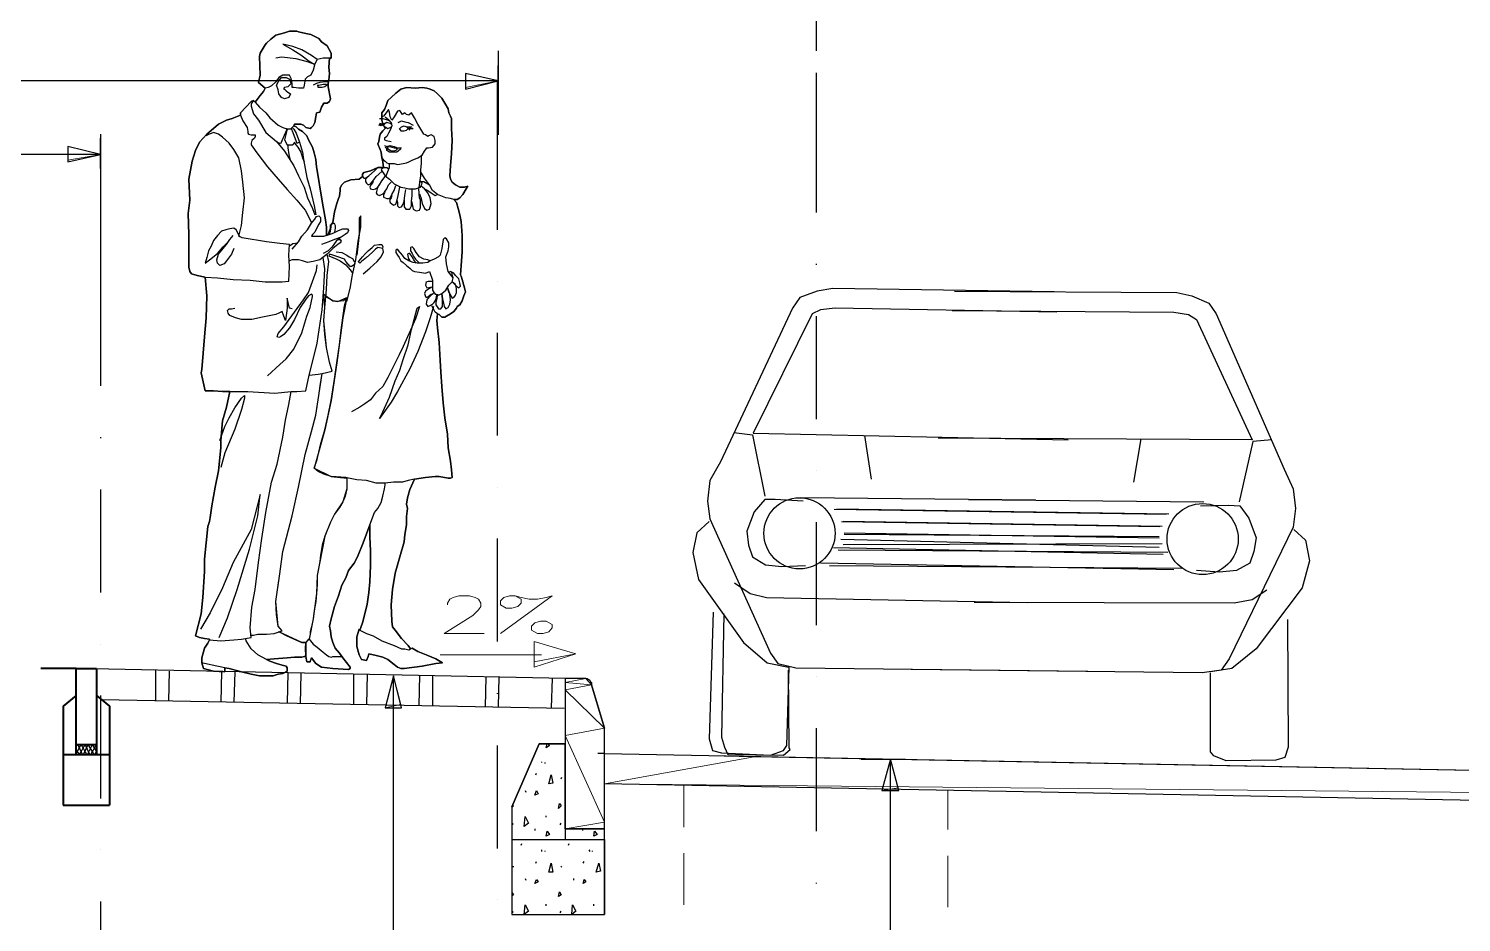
# Model space of a CAD drawing. Header units: inches. Extents: x 2 to 859, y 1 to 607.
# Drawn here: x 197.2 to 311.1, y 420.7 to 491.8 of the extents above; entities that cross this region are included whole.
import ezdxf

# ---------------------------------------------------------------- set-up
doc = ezdxf.new("R2010")
doc.units = ezdxf.units.IN
doc.header["$MEASUREMENT"] = 0
doc.layers.add('PDF_Geometry', color=7, linetype='Continuous', true_color=0x00b8b8)

msp = doc.modelspace()

# ---------------------------------------------------------------- linework, layer by layer
at = {"layer": 'PDF_Geometry', "color": 7, "lineweight": 25}
for points in [[(259.83, 496.75), (259.83, 490.05)], [(234.53, 490.05), (234.53, 483.35)], [(234.53, 486.54), (234.53, 488.88)], [(234.53, 488.88), (234.53, 488.88)], [(234.46, 487.65), (51.91, 487.65)], [(231.92, 487), (234.53, 487.65), (231.92, 488.23), (231.92, 487)], [(259.83, 488.3), (259.83, 477.17)], [(202.92, 483.42), (202.92, 471.65)], [(202.92, 480.69), (202.92, 483.09)], [(200.32, 481.21), (202.92, 481.79), (200.32, 482.44), (200.32, 481.21)], [(202.92, 481.79), (51.78, 481.79)], [(259.83, 473.08), (259.83, 473.01)], [(202.92, 471.65), (202.92, 463.39)], [(259.83, 468.92), (259.83, 460.72)], [(202.92, 459.29), (202.92, 459.23)], [(259.83, 456.62), (259.83, 456.62)], [(202.92, 455.13), (202.92, 446.93)], [(259.83, 452.53), (259.83, 444.33)], [(202.92, 442.84), (202.92, 442.84)], [(226.85, 437.76), (226.2, 440.3), (225.55, 437.76), (226.85, 437.76)], [(226.2, 393.8), (226.2, 440.3)], [(241.49, 440.1), (239.86, 440.1), (239.86, 427.29)], [(241.49, 440.1), (241.62, 440.1), (241.68, 440.04), (241.81, 439.97), (241.88, 439.84), (241.94, 439.78), (241.94, 439.58)], [(259.83, 440.23), (259.83, 440.23)], [(202.92, 438.74), (202.92, 430.54)], [(241.94, 439.58), (242.98, 436.14)], [(235.63, 427.29), (242.98, 427.29), (242.98, 436.14)], [(259.83, 436.14), (259.83, 427.94)], [(235.63, 429.89), (237.78, 434.9), (239.86, 434.9), (237.78, 434.9)], [(239.86, 434.9), (237.78, 434.9), (235.63, 429.89), (235.63, 421.31), (242.98, 421.31), (242.98, 428.14), (239.86, 428.14), (239.86, 434.9)], [(238.49, 434.9), (238.62, 434.77), (238.36, 434.58), (238.43, 434.9)], [(242.98, 434.12), (242.46, 434.12)], [(237.97, 433.47), (237.97, 433.41)], [(238.23, 433.41), (238.23, 433.34)], [(263.4, 433.67), (266.91, 433.67)], [(266.39, 431.19), (265.74, 433.67), (265.03, 431.19), (266.39, 431.19)], [(265.74, 373.7), (265.74, 433.67)], [(237.52, 432.43), (237.58, 432.56)], [(238.56, 431.71), (238.75, 432.43), (238.88, 431.78), (238.56, 431.71)], [(239.53, 432.11), (239.6, 432.24)], [(236.67, 431.19), (236.74, 431.06)], [(237.45, 430.8), (237.58, 431.19), (237.71, 430.93), (237.45, 430.8)], [(235.7, 430.02), (235.76, 429.96), (235.63, 429.83)], [(235.63, 429.89), (235.63, 427.29)], [(239.34, 429.76), (239.4, 430.15), (239.53, 429.96), (239.34, 429.76)], [(235.7, 428.46), (235.7, 428.59)], [(236.61, 428.33), (236.67, 429.11), (236.93, 428.59), (236.61, 428.33)], [(238.36, 429.05), (238.36, 429.18)], [(239.47, 428.46), (239.53, 428.59)], [(235.63, 427.29), (235.63, 421.31)], [(237.45, 428.14), (237.45, 428.01)], [(238.36, 427.55), (238.43, 427.94), (238.62, 427.68), (238.36, 427.55)], [(239.86, 428.14), (242.98, 428.14)], [(241.23, 428.14), (241.23, 428.01)], [(242.14, 427.55), (242.2, 427.94), (242.4, 427.68), (242.14, 427.55)], [(242.98, 427.29), (242.98, 421.31)], [(202.92, 426.45), (202.92, 426.45)], [(236.35, 426.84), (236.41, 426.97)], [(237.97, 426.45), (237.97, 426.32)], [(238.23, 426.38), (238.23, 426.32)], [(240.12, 426.84), (240.18, 426.97)], [(241.75, 426.45), (241.81, 426.32)], [(242.01, 426.38), (242.01, 426.32)], [(235.76, 425.08), (235.76, 425.15)], [(237.52, 425.41), (237.58, 425.54)], [(238.56, 424.69), (238.75, 425.41), (238.88, 424.69), (238.56, 424.69)], [(239.53, 425.08), (239.6, 425.15)], [(241.29, 425.41), (241.36, 425.54)], [(242.33, 424.69), (242.53, 425.41), (242.66, 424.76), (242.33, 424.69)], [(236.67, 424.17), (236.74, 424.04)], [(237.45, 423.78), (237.58, 424.11), (237.71, 423.91), (237.45, 423.78)], [(240.51, 424.17), (240.51, 424.04)], [(241.29, 423.78), (241.36, 424.11), (241.49, 423.91), (241.29, 423.78)], [(259.83, 423.85), (259.83, 423.78)], [(235.63, 423.07), (235.76, 422.87), (235.63, 422.8)], [(239.34, 422.74), (239.4, 423.13), (239.53, 422.87), (239.34, 422.74)], [(202.92, 422.35), (202.92, 414.16)], [(235.7, 421.44), (235.7, 421.57)], [(236.61, 421.31), (236.67, 422.09), (236.93, 421.57), (236.61, 421.31)], [(238.36, 422.02), (238.36, 422.15)], [(239.47, 421.44), (239.53, 421.57)], [(240.38, 421.31), (240.44, 422.09), (240.7, 421.57), (240.38, 421.31)], [(242.14, 422.02), (242.14, 422.15)], [(235.63, 421.31), (242.98, 421.31)]]:
    msp.add_lwpolyline(points, dxfattribs=at)
at = {"layer": 'PDF_Geometry', "color": 30, "lineweight": 25}
for points in [[(222.75, 441.01), (222.17, 441.73), (221.91, 442.12), (221.58, 442.51), (221.39, 442.97), (221.26, 443.42), (221.19, 443.88), (221.13, 444.27), (221.26, 444.85), (221.52, 445.83), (221.84, 446.67), (222.1, 447.52), (222.43, 448.1), (222.62, 448.69), (223.08, 449.27), (223.34, 449.79), (223.8, 450.9), (224.06, 451.62), (224.32, 452.33), (224.32, 451.36), (224.38, 450.25), (224.38, 449.08), (224.32, 447.78), (224.25, 446.93), (224.12, 446.02), (223.93, 445.24), (223.73, 444.53), (223.54, 443.94), (223.47, 444.01), (223.28, 443.42), (223.28, 442.97), (223.28, 442.64), (223.47, 441.99), (223.67, 441.6), (224.06, 441.54), (224.19, 441.86), (224.25, 442.06), (224.84, 441.93), (225.36, 441.8), (225.75, 441.6), (226.27, 441.21), (226.53, 441.01), (226.79, 440.88), (227.05, 440.88), (228.48, 441.08), (229.58, 441.28), (230.1, 441.34), (229.58, 441.67), (228.93, 441.93), (228.15, 442.25), (227.7, 442.51), (227.57, 442.45), (227.37, 442.71), (226.85, 443.29), (226.33, 443.94), (226.14, 444.2), (226.07, 444.66), (226.01, 445.96), (226.14, 447.19), (226.33, 448.49), (226.72, 449.79), (227.05, 450.97), (227.11, 451.55), (227.24, 452.33), (227.24, 452.98), (227.31, 453.63), (227.24, 453.96), (227.31, 454.48), (227.5, 455.13), (227.89, 455.97), (228.74, 456.1), (229.52, 456.17), (229.84, 456.17), (230.56, 456.04), (230.75, 456.04), (230.88, 456.1), (230.82, 456.69), (230.75, 457.4), (230.56, 458.44), (230.49, 459.55), (230.3, 460.85), (230.17, 462.02), (230.04, 463.32), (229.97, 464.49), (229.91, 465.4), (229.84, 466.83), (229.71, 468), (229.65, 468.59), (229.71, 469.11), (229.84, 469.05), (230.04, 468.85), (230.3, 468.85), (230.43, 468.92), (230.75, 469.11), (231.01, 469.31), (231.21, 469.57), (231.27, 469.7), (231.47, 469.83), (231.66, 470.15), (231.79, 470.54), (231.92, 470.87), (231.86, 471.19), (231.66, 471.84), (231.6, 472.1), (231.53, 472.23), (231.6, 472.95), (231.66, 474.05), (231.66, 475.35), (231.6, 476.46), (231.47, 476.98), (231.34, 477.5), (231.21, 477.96), (231.01, 478.22), (231.27, 478.22), (231.47, 478.35), (231.73, 478.61), (231.99, 479.06), (232.12, 479.26), (231.86, 479.19), (231.47, 479.19), (231.14, 479.39), (230.88, 479.58), (230.75, 479.84), (230.69, 480.1), (230.75, 480.88), (230.82, 481.86), (230.88, 482.9), (230.82, 483.87), (230.82, 484.65), (230.75, 484.85), (230.62, 485.11), (230.56, 485.43), (230.3, 485.89), (230.04, 486.28), (229.71, 486.61), (229.45, 486.87), (229.13, 487), (228.87, 487.06), (228.48, 487.13), (227.96, 487.06), (227.24, 487.13), (226.79, 487), (226.4, 486.67), (226.01, 486.34), (225.75, 486.08), (225.62, 485.69), (225.49, 485.37), (225.29, 485.11), (225.29, 484.78), (225.29, 484.52), (225.36, 484.26), (225.55, 483.87), (225.36, 483.68), (225.16, 483.42), (225.1, 483.16), (225.03, 482.83), (224.97, 482.64), (225.03, 482.44), (225.1, 482.31), (225.16, 482.18), (225.23, 481.99), (225.29, 481.53), (225.36, 481.21), (225.42, 480.75), (225.23, 480.75), (224.97, 480.75), (224.38, 480.49), (223.86, 480.36), (223.73, 480.23), (223.73, 480.1), (223.73, 480.04), (223.47, 479.84), (222.82, 479.78), (222.3, 479.58), (222.1, 479.39), (221.97, 479.13), (221.97, 478.93), (221.91, 478.48), (221.84, 478.28), (221.71, 477.89), (221.52, 477.24), (221.39, 476.39), (221.26, 476.2), (221.19, 476.2), (221.19, 475.94), (221, 475.42), (220.87, 475.35), (220.87, 476), (220.8, 476.59), (220.61, 477.63), (220.41, 478.87), (220.22, 480.04), (220.09, 480.82), (220.02, 481.4), (219.89, 481.92), (219.76, 482.38), (219.44, 482.96), (219.31, 483.29), (218.98, 483.61), (218.66, 483.81), (218.46, 484), (218.27, 484.07), (218.33, 484.2), (218.46, 484.2), (218.85, 484.2), (219.05, 484.13), (219.24, 483.94), (219.57, 483.87), (219.7, 483.94), (219.83, 484.07), (219.96, 484.33), (220.02, 484.78), (220.09, 485.11), (220.35, 485.17), (220.48, 485.56), (220.67, 485.89), (220.93, 485.89), (221.13, 486.02), (221.19, 486.21), (221, 487.19), (221, 487.45), (221.06, 487.71), (221.13, 488.23), (221.06, 488.75), (221.13, 489.47), (221.26, 489.47), (221.26, 489.6), (221.26, 489.86), (220.93, 490.44), (220.48, 490.77), (220.28, 491.03), (219.63, 491.35), (219.24, 491.42), (218.66, 491.55), (218.53, 491.61), (218.33, 491.61), (217.94, 491.61), (217.55, 491.48), (216.84, 491.29), (216.45, 490.96), (216.12, 490.64), (215.99, 490.51), (215.6, 489.86), (215.54, 489.6), (215.6, 488.1), (215.47, 487.52), (215.99, 487.06), (215.86, 486.8), (215.6, 486.48), (215.21, 485.95), (215.08, 486.08), (214.89, 486.02), (214.04, 485.11), (214.04, 484.91), (213.39, 484.65), (212.93, 484.52), (212.28, 484.2), (211.89, 483.87), (211.37, 483.42), (210.79, 482.77), (210.46, 482.12), (210.2, 481.27), (209.94, 479.84), (210.01, 478.15), (209.88, 477.11), (209.94, 475.42), (209.94, 473.92), (209.94, 472.82), (210.01, 472.49), (210.14, 472.3), (210.59, 472.17), (211.24, 472.04), (211.37, 470.54), (211.31, 468.79), (211.18, 467.29), (210.98, 464.69), (210.92, 464.43), (211.24, 463), (211.89, 463), (212.61, 462.93), (213.19, 462.93), (212.93, 461.7), (212.61, 460.59), (212.48, 459.03), (212.48, 458.44), (212.28, 456.62), (212.02, 455.32), (211.76, 453.83), (211.63, 452.92), (211.57, 452.59), (211.44, 452.2), (211.31, 450.9), (211.18, 449.6), (211.18, 448.62), (211.05, 446.54), (210.92, 445.24), (210.46, 443.49), (210.79, 443.36), (211.18, 443.29), (211.57, 443.23), (211.57, 443.16), (211.44, 442.9), (211.18, 442.51), (210.98, 441.73), (210.98, 441.54), (210.98, 441.34), (211.11, 440.88), (211.89, 440.69), (212.8, 440.62), (212.8, 440.95), (213.13, 440.88), (214.11, 440.62), (214.89, 440.43), (215.54, 440.3), (216.12, 440.3), (216.64, 440.3), (217.03, 440.43), (217.42, 440.49), (217.75, 440.69), (217.75, 440.95), (217.68, 441.08), (217.36, 441.15), (216.9, 441.28), (216.38, 441.47), (216.12, 441.6), (216.71, 441.67), (217.75, 441.73), (218.33, 441.8), (218.92, 441.8), (219.11, 441.86), (219.24, 441.86), (219.24, 442.97), (218.92, 442.97), (217.1, 443.81), (217.36, 443.88), (217.03, 444.27), (216.84, 446.22), (217.16, 448.43), (217.42, 450.19), (218.14, 453.05), (218.66, 455.32), (219.18, 457.92), (219.7, 459.75), (220.02, 461.05), (220.54, 464.36), (221.32, 464.56), (221.13, 465.27), (220.87, 466.44), (220.67, 468.59), (220.74, 469.63), (220.67, 470.67), (221.39, 470.15), (221.78, 470.09), (222.49, 470.41), (222.17, 468.79), (221.71, 465.21), (221.26, 462.22), (220.74, 459.88), (219.89, 456.82), (221.26, 456.17), (222.49, 456.04), (222.49, 455.19), (222.17, 454.15), (221.52, 453.18), (221.19, 452.53), (220.74, 451.42), (220.15, 448.3), (220.09, 446.87), (219.83, 444.85), (219.5, 443.23), (219.24, 442.97), (219.24, 441.86), (219.31, 441.41), (219.57, 441.41), (219.7, 441.73), (220.02, 441.28), (220.48, 441.01), (221.39, 440.88), (222.62, 440.82), (222.75, 440.88), (222.75, 441.01)], [(225.29, 485.11), (225.49, 485.37), (225.62, 485.69), (225.75, 486.08), (226.01, 486.34), (226.4, 486.67), (226.79, 487), (227.24, 487.13), (227.96, 487.06), (228.48, 487.13), (228.87, 487.06), (229.13, 487), (229.45, 486.87), (229.71, 486.61), (230.04, 486.28), (230.3, 485.89), (230.56, 485.43), (230.62, 485.11), (230.75, 484.85), (230.82, 484.65), (230.82, 483.87), (230.88, 482.9), (230.82, 481.86), (230.75, 480.88), (230.69, 480.1), (230.75, 479.84), (230.88, 479.58), (231.14, 479.39), (231.47, 479.19), (231.86, 479.19), (232.12, 479.26), (231.99, 479.06), (231.73, 478.61), (231.47, 478.35), (231.27, 478.22), (231.01, 478.22), (231.21, 477.96), (231.34, 477.5), (231.47, 476.98), (231.6, 476.46), (231.66, 475.35), (231.66, 474.05), (231.6, 472.95), (231.53, 472.23), (231.6, 472.1), (231.66, 471.84), (231.86, 471.19), (231.92, 470.87), (231.79, 470.54), (231.66, 470.15), (231.47, 469.83), (231.27, 469.7), (231.21, 469.57), (231.01, 469.31), (230.75, 469.11), (230.43, 468.92), (230.3, 468.85), (230.04, 468.85), (229.84, 469.05), (229.71, 469.11), (229.65, 468.59), (229.71, 468), (229.84, 466.83), (229.91, 465.4), (229.97, 464.49), (230.04, 463.32), (230.17, 462.02), (230.3, 460.85), (230.49, 459.55), (230.56, 458.44), (230.75, 457.4), (230.82, 456.69), (230.88, 456.1), (230.75, 456.04), (230.56, 456.04), (229.84, 456.17), (229.52, 456.17), (228.74, 456.1), (227.89, 455.97), (227.5, 455.13), (227.31, 454.48), (227.24, 453.96), (227.31, 453.63), (227.24, 452.98), (227.24, 452.33), (227.11, 451.55), (227.05, 450.97), (226.72, 449.79), (226.33, 448.49), (226.14, 447.19), (226.01, 445.96), (226.07, 444.66), (226.14, 444.2), (226.33, 443.94), (226.85, 443.29), (227.37, 442.71), (227.57, 442.45), (227.7, 442.51), (228.15, 442.25), (228.93, 441.93), (229.58, 441.67), (230.1, 441.34), (229.58, 441.28), (228.48, 441.08), (227.05, 440.88), (226.79, 440.88), (226.53, 441.01), (226.27, 441.21), (225.75, 441.6), (225.36, 441.8), (224.84, 441.93), (224.25, 442.06), (224.19, 441.86), (224.06, 441.54), (223.67, 441.6), (223.47, 441.99), (223.28, 442.64), (223.28, 442.97), (223.28, 443.42), (223.47, 444.01), (223.54, 443.94), (223.73, 444.53), (223.93, 445.24), (224.12, 446.02), (224.25, 446.93), (224.32, 447.78), (224.38, 449.08), (224.38, 450.25), (224.32, 451.36), (224.32, 452.33), (224.06, 451.62), (223.8, 450.9), (223.34, 449.79), (223.08, 449.27), (222.62, 448.69), (222.43, 448.1), (222.1, 447.52), (221.84, 446.67), (221.52, 445.83), (221.26, 444.85), (221.13, 444.27), (221.19, 443.88), (221.26, 443.42), (221.39, 442.97), (221.58, 442.51), (221.91, 442.12), (222.17, 441.73), (222.75, 441.01), (222.75, 440.88), (222.62, 440.82), (221.39, 440.88), (220.48, 441.01), (220.02, 441.28), (219.7, 441.73), (219.63, 441.67), (219.57, 441.41), (219.31, 441.41), (219.24, 441.86), (219.11, 441.86), (218.92, 441.8), (218.33, 441.8), (217.75, 441.73), (216.71, 441.67), (216.12, 441.6), (216.38, 441.47), (216.9, 441.28), (217.36, 441.15), (217.68, 441.08), (217.75, 440.95), (217.75, 440.69), (217.42, 440.49), (217.03, 440.43), (216.64, 440.3), (216.12, 440.3), (215.54, 440.3), (214.89, 440.43), (214.11, 440.62), (213.13, 440.88), (212.8, 440.95), (212.8, 440.62), (211.89, 440.69), (211.11, 440.88), (210.98, 441.34), (210.98, 441.54), (210.98, 441.73), (211.18, 442.51), (211.44, 442.9), (211.57, 443.16), (211.57, 443.23), (211.18, 443.29), (210.79, 443.36), (210.46, 443.49), (210.92, 445.24), (211.05, 446.54), (211.18, 448.62), (211.18, 449.6), (211.31, 450.9), (211.44, 452.2), (211.57, 452.59), (211.63, 452.92), (211.76, 453.83), (212.02, 455.32), (212.28, 456.62), (212.48, 458.44), (212.48, 459.03), (212.61, 460.59), (212.93, 461.7), (213.19, 462.93), (212.61, 462.93), (211.89, 463), (211.24, 463), (210.92, 464.43), (210.98, 464.69), (211.18, 467.29), (211.31, 468.79), (211.37, 470.54), (211.24, 472.04), (210.59, 472.17), (210.14, 472.3), (210.01, 472.49), (209.94, 472.82), (209.94, 473.92), (209.94, 475.42), (209.88, 477.11), (210.01, 478.15), (209.94, 479.84), (210.2, 481.27), (210.46, 482.12), (210.79, 482.77), (211.37, 483.42), (211.89, 483.87), (212.28, 484.2), (212.93, 484.52), (213.39, 484.65), (214.04, 484.91), (214.04, 485.11), (214.89, 486.02), (215.08, 486.08), (215.21, 485.95), (215.6, 486.48), (215.86, 486.8), (215.99, 487.06), (215.47, 487.52), (215.6, 488.1), (215.54, 489.6), (215.6, 489.86), (215.99, 490.51), (216.12, 490.64), (216.45, 490.96), (216.84, 491.29), (217.55, 491.48), (217.94, 491.61), (218.33, 491.61), (218.53, 491.61), (218.66, 491.55), (219.24, 491.42), (219.63, 491.35), (220.28, 491.03), (220.48, 490.77), (220.93, 490.44), (221.26, 489.86), (221.26, 489.6), (221.26, 489.47), (221.13, 489.47), (221.06, 488.75), (221.13, 488.23), (221.06, 487.71), (221, 487.45), (221, 487.19), (221.19, 486.21), (221.13, 486.02), (220.93, 485.89), (220.67, 485.89), (220.48, 485.56), (220.35, 485.17), (220.09, 485.11), (220.02, 484.78), (219.96, 484.33), (219.83, 484.07), (219.7, 483.94), (219.57, 483.87), (219.24, 483.94), (219.05, 484.13), (218.85, 484.2), (218.46, 484.2), (218.33, 484.2), (218.27, 484.07), (218.46, 484), (218.66, 483.81), (218.98, 483.61), (219.31, 483.29), (219.44, 482.96), (219.76, 482.38), (219.89, 481.92), (220.02, 481.4), (220.09, 480.82), (220.22, 480.04), (220.41, 478.87), (220.61, 477.63), (220.8, 476.59), (220.87, 476), (220.87, 475.35), (221, 475.42), (221.19, 475.94), (221.19, 476.2), (221.26, 476.2), (221.39, 476.39), (221.52, 477.24), (221.71, 477.89), (221.84, 478.28), (221.91, 478.48), (221.97, 478.93), (221.97, 479.13), (222.1, 479.39), (222.3, 479.58), (222.82, 479.78), (223.47, 479.84), (223.73, 480.04), (223.73, 480.1), (223.73, 480.23), (223.86, 480.36), (224.38, 480.49), (224.97, 480.75), (225.23, 480.75), (225.42, 480.75), (225.36, 481.21), (225.29, 481.53), (225.23, 481.99), (225.16, 482.18), (225.1, 482.31), (225.03, 482.44), (224.97, 482.64), (225.03, 482.83), (225.1, 483.16), (225.16, 483.42), (225.36, 483.68), (225.55, 483.87), (225.36, 484.26), (225.29, 484.52), (225.29, 484.78), (225.29, 485.11)], [(220.15, 489.34), (219.7, 489.66), (218.92, 490.12), (218.2, 490.38), (217.42, 490.57), (218.2, 490.12), (218.85, 489.73), (219.5, 489.21), (219.96, 488.95), (219.44, 489.14), (218.98, 489.27), (218.46, 489.4), (217.29, 489.53), (216.84, 489.47)], [(221.13, 489.47), (220.61, 489.47), (220.15, 489.34), (219.96, 489.01), (219.83, 488.49), (219.63, 488.1), (219.37, 487.97), (219.18, 487.78), (219.11, 487.32), (219.05, 487.06), (218.66, 487.06), (218.27, 487.13), (218.14, 487.13), (218.14, 487.45), (218.07, 487.84), (217.94, 488.1), (217.68, 488.1), (217.42, 488.1), (217.1, 487.91), (216.84, 487.58), (216.51, 487.26), (216.25, 487.13), (215.99, 487.06)], [(218.01, 486.61), (217.88, 486.34), (217.55, 486.21), (217.29, 486.34), (217.1, 486.61), (217.03, 486.93), (216.9, 487.32), (217.1, 487.65), (217.29, 487.91), (217.68, 487.91), (217.94, 487.78), (218.07, 487.45), (218.01, 487.39), (217.94, 487.32), (217.81, 487.19), (217.55, 487.13), (217.49, 487.06), (217.49, 487), (217.55, 487), (217.68, 486.87), (217.81, 486.74), (218.01, 486.61)], [(221.06, 487.58), (220.8, 487.58), (220.35, 487.52), (220.09, 487.45), (219.83, 487.32)], [(220.15, 487.32), (220.28, 487.32), (220.61, 487.39), (220.87, 487.39)], [(221, 487.39), (220.74, 487.19), (220.54, 487.13), (220.22, 487.13), (220.22, 487.32)], [(215.08, 486.08), (214.89, 485.82), (214.89, 485.63), (215.08, 485.04), (215.47, 484.52), (216.06, 483.55), (216.9, 482.83), (217.55, 482.05), (218.27, 480.88), (218.66, 480.1), (219.11, 479.19), (219.37, 478.35), (219.76, 477.5), (219.96, 476.98)], [(215.21, 485.95), (215.54, 485.56), (216.06, 485.11), (216.38, 484.72), (217.03, 484.13), (217.42, 483.94), (217.81, 483.81), (218.07, 483.87), (218.27, 484.07)], [(225.29, 481.53), (225.42, 481.34), (225.55, 481.27), (225.68, 481.14), (225.81, 481.08), (225.88, 481.08), (226.27, 481.08), (226.53, 481.01), (226.98, 481.08), (227.24, 481.14), (227.44, 481.21), (227.7, 481.34), (228.15, 481.53), (228.48, 481.73), (228.67, 482.05), (228.8, 482.25), (228.87, 482.31), (229, 482.31), (229.32, 482.38), (229.52, 482.64), (229.52, 482.9), (229.45, 483.22), (229.19, 483.35), (229, 483.29), (228.93, 483.22), (228.74, 483.35), (228.61, 483.42), (228.15, 484.2), (227.89, 484.72), (227.63, 485.11), (227.44, 484.91), (227.24, 484.98), (227.11, 485.11), (226.92, 484.98), (226.72, 485.3), (226.53, 485.24), (226.27, 484.78), (226.07, 484.52), (225.94, 484.78), (225.88, 485.17), (225.81, 485.37), (225.62, 485.11), (225.42, 484.85), (225.29, 484.78)], [(214.04, 484.91), (214.24, 484.46), (214.56, 483.94), (214.63, 483.61), (214.63, 483.48), (214.69, 483.42), (214.89, 483.35), (215.08, 483.35), (215.21, 483.35), (215.21, 483.22), (215.15, 483.09), (214.95, 482.9), (214.89, 482.7), (214.89, 482.57), (215.02, 482.38), (215.34, 481.92), (216.19, 480.82), (217.03, 479.84), (217.75, 479), (218.53, 478.15), (219.18, 477.37), (219.7, 476.39)], [(225.1, 484.65), (225.36, 484.65), (225.62, 484.59), (225.81, 484.52), (225.88, 484.46)], [(225.49, 484.26), (225.29, 484.13), (225.1, 484.2)], [(225.55, 484.26), (225.36, 484.2), (225.1, 484.26)], [(226.01, 484.2), (225.94, 484.26), (225.68, 484.33), (225.55, 484.26), (225.42, 484.13)], [(225.55, 484.78), (225.81, 484.59), (226.01, 484.33), (226.07, 484.07), (225.94, 483.74), (225.81, 483.48), (225.68, 483.22), (225.49, 483.09), (225.49, 482.96), (225.62, 482.9), (226.01, 482.83)], [(226.59, 484.33), (226.85, 484.46), (227.11, 484.39), (227.37, 484.33), (227.76, 484.13)], [(211.24, 472.04), (212.22, 471.97), (213.45, 471.84), (214.82, 471.78), (215.99, 471.65), (217.36, 471.65), (217.88, 471.71), (217.94, 472.88), (217.88, 473.79), (217.94, 474.64), (217.16, 474.7), (216.12, 474.83), (214.17, 475.16), (213.91, 475.29), (214.11, 476.13), (214.24, 477.17), (214.37, 478.35), (214.24, 479.58), (214.11, 480.49), (213.91, 481.53), (213.52, 482.18), (213.13, 482.7), (212.61, 483.16), (212.28, 483.42), (211.89, 483.55), (211.44, 483.35), (211.31, 483.29)], [(217.75, 483.87), (217.62, 483.55), (217.23, 482.64), (216.97, 482.77)], [(218.07, 483.81), (217.88, 483.81), (217.75, 483.81), (217.55, 482.96), (217.75, 482.57), (218.2, 482.57), (218.4, 482.77)], [(218.07, 483.87), (218.2, 483.55), (218.46, 482.83), (218.53, 482.7), (218.72, 482.77)], [(218.14, 483.94), (218.27, 483.81), (218.46, 483.48), (218.72, 482.77), (218.98, 481.99), (219.05, 481.4), (219.18, 480.69), (219.31, 479.97), (219.57, 479.06), (219.89, 477.7), (220.02, 476.98)], [(225.42, 484.13), (225.23, 484.07), (225.03, 484.13)], [(225.42, 484.07), (225.55, 484), (225.75, 483.87), (225.94, 483.94), (226.01, 484)], [(226.66, 483.81), (226.85, 484), (227.05, 484.07), (227.24, 484), (227.5, 483.74)], [(226.66, 483.87), (226.79, 483.68), (227.05, 483.68), (227.24, 483.74), (227.37, 483.87), (227.57, 483.87), (227.76, 483.87)], [(227.24, 484), (227.44, 484), (227.63, 484)], [(227.31, 484), (227.5, 483.94), (227.7, 484)], [(217.81, 482.57), (217.81, 482.31), (217.88, 481.79), (218.01, 481.27)], [(218.33, 482.7), (218.59, 482.38), (218.85, 481.99), (218.98, 481.53), (219.11, 481.21)], [(225.49, 482.51), (225.49, 482.51), (225.68, 482.44), (225.94, 482.51), (226.27, 482.44), (226.53, 482.31), (226.79, 482.31), (226.85, 482.31)], [(226.79, 482.25), (226.59, 482.05), (226.46, 481.99), (226.27, 481.99), (226.07, 481.99), (225.88, 481.99), (225.75, 482.05), (225.68, 482.12), (225.68, 482.25), (225.55, 482.38)], [(225.68, 482.38), (225.75, 482.38), (225.88, 482.44), (226.07, 482.38), (226.27, 482.31), (226.4, 482.31), (226.53, 482.25), (226.4, 482.12), (226.2, 482.05), (226.07, 482.05), (225.94, 482.12), (225.81, 482.18), (225.68, 482.38)], [(225.62, 480.1), (225.81, 480.56), (225.88, 480.75), (225.88, 481.08)], [(228.41, 481.73), (228.41, 481.08), (228.35, 480.56), (228.35, 480.1), (228.28, 479.58), (228.22, 479.13)], [(223.73, 480.04), (223.86, 479.91), (223.99, 479.91), (224.25, 480.1)], [(224.97, 480.75), (224.71, 480.49), (224.25, 480.1), (223.99, 479.84), (223.99, 479.65), (224.06, 479.52), (224.19, 479.39), (224.38, 479.45), (224.64, 479.78), (224.84, 480.04), (225.29, 480.43)], [(224.58, 479.65), (224.51, 479.45), (224.38, 479.32), (224.32, 479.19), (224.38, 479.06), (224.58, 479), (224.77, 479.06), (224.97, 479.19), (225.1, 479.39), (225.29, 479.71), (225.55, 480.04)], [(225.29, 480.69), (225.23, 480.56), (225.55, 480.1), (225.88, 479.84), (226.27, 479.45), (226.79, 479.19), (227.11, 479.13), (227.44, 479.06), (227.96, 479.06), (228.35, 479.19), (228.48, 479.52), (228.35, 479.65), (228.28, 479.71)], [(225.29, 480.69), (225.42, 480.75), (225.49, 480.75), (225.68, 480.75), (225.81, 480.69)], [(231.01, 478.22), (230.75, 478.28), (230.36, 478.35), (229.71, 478.61), (229.32, 478.93), (229.06, 479.39), (228.67, 479.91), (228.35, 480.43)], [(228.35, 479.65), (228.61, 479.65), (228.93, 479.45), (229.06, 479.39)], [(225.03, 479.39), (224.9, 479.06), (224.84, 478.74), (224.9, 478.61), (225.1, 478.54), (225.36, 478.67), (225.49, 478.8), (225.68, 479.06), (225.81, 479.39), (226.01, 479.58)], [(225.55, 478.93), (225.49, 478.74), (225.42, 478.61), (225.42, 478.41), (225.55, 478.35), (225.68, 478.28), (225.81, 478.28), (225.94, 478.35), (226.07, 478.61), (226.27, 478.93), (226.4, 479.32)], [(226.07, 478.54), (226.01, 478.35), (225.88, 478.15), (225.94, 477.96), (226.2, 477.76), (226.4, 477.83), (226.46, 478.09), (226.59, 478.54), (226.72, 479.19)], [(226.46, 478.15), (226.53, 477.96), (226.53, 477.7), (226.66, 477.57), (226.85, 477.63), (226.98, 477.83), (227.05, 478.09), (227.11, 478.54), (227.18, 479)], [(227.05, 478.15), (227.05, 477.89), (227.05, 477.63), (227.18, 477.44), (227.5, 477.44), (227.63, 477.7), (227.63, 478.09), (227.7, 478.54), (227.7, 479)], [(227.63, 478.09), (227.7, 477.83), (227.76, 477.44), (228.02, 477.3), (228.28, 477.37), (228.35, 477.57), (228.35, 478.15), (228.28, 478.35), (228.22, 479.06)], [(228.28, 478.67), (228.41, 478.28), (228.48, 477.89), (228.67, 477.5), (228.87, 477.37), (229.06, 477.44), (229.19, 477.89), (229.13, 478.35), (228.93, 478.74), (228.67, 479.06), (228.41, 479.26)], [(228.67, 479.06), (228.93, 478.93), (229.19, 478.74), (229.52, 478.54), (229.71, 478.61)], [(218.14, 474.25), (218.66, 474.83), (218.92, 475.29), (219.37, 475.81), (219.7, 476.33), (219.96, 476.65), (220.09, 476.85), (220.28, 476.91), (220.41, 476.78), (220.41, 476.59), (220.41, 476.46), (220.28, 476.26), (220.15, 476), (219.96, 475.61), (219.76, 475.42), (219.7, 475.29), (219.76, 475.29), (219.96, 475.29), (220.35, 475.29), (220.67, 475.29), (221.26, 475.48)], [(221.13, 475.48), (221.19, 475.68), (221.26, 476), (221.26, 476.2), (221.39, 476.33), (221.45, 476.33), (221.52, 476.26), (221.58, 476.13), (221.58, 475.94), (221.52, 475.61), (221.52, 475.55)], [(222.49, 470.09), (222.75, 471.13), (222.95, 472.23), (223.21, 473.4), (223.41, 474.9), (223.6, 476), (223.6, 476.91), (223.47, 476.72), (223.47, 476.13), (223.47, 475.42), (223.41, 474.7), (223.28, 473.79)], [(213.98, 475.22), (213.84, 475.55), (213.71, 475.81), (213.52, 475.94), (213.19, 475.87), (212.87, 475.81), (212.54, 475.68), (212.22, 475.35), (211.89, 474.96), (211.7, 474.51), (211.5, 474.12), (211.37, 473.6), (211.24, 473.14), (211.57, 473.4), (212.22, 473.92), (212.67, 474.44), (213.06, 474.83)], [(213.52, 474.31), (213.32, 473.86), (212.93, 473.34), (212.74, 473.08), (212.41, 472.95), (212.22, 473.14), (212.15, 473.4), (212.28, 473.86), (212.67, 474.31), (212.93, 474.64), (213.19, 475.03), (213.45, 475.35)], [(221.26, 475.48), (221.45, 475.55), (221.84, 475.74), (222.17, 475.87), (222.36, 475.87), (222.56, 475.87), (222.62, 475.74), (222.56, 475.55), (222.36, 475.42), (222.04, 475.22), (221.52, 475.03), (221.06, 474.83), (220.48, 474.64)], [(221.97, 475.22), (221.97, 475.16), (221.65, 474.9), (221.32, 474.44), (221, 474.12), (220.61, 473.92)], [(229.13, 473.34), (228.93, 473.21), (228.54, 473.14), (228.28, 473.14), (228.09, 473.14), (227.76, 473.21), (227.44, 473.34), (227.11, 473.53), (226.92, 473.79), (226.59, 474.18), (226.46, 474.25), (226.4, 474.18), (226.4, 473.99), (226.53, 473.79), (226.66, 473.6), (226.79, 473.34), (226.98, 473.21), (227.24, 472.95), (227.5, 472.75), (227.7, 472.56), (227.89, 472.49), (228.28, 472.43), (228.74, 472.36), (229.06, 472.49), (229.32, 471.78), (229.32, 471.32), (229.32, 471), (229.39, 470.87), (229.52, 470.67), (229.78, 470.61), (230.04, 470.74), (230.36, 471), (230.62, 471.39), (230.88, 471.65), (230.95, 471.97), (230.56, 472.49), (230.43, 473.08), (230.36, 473.66), (230.56, 474.12), (230.62, 474.44), (230.62, 474.77), (230.43, 475.09), (230.3, 475.16), (230.17, 475.03), (230.04, 474.31), (229.91, 473.79), (229.78, 473.66), (229.45, 473.47), (229.13, 473.34), (228.93, 473.4), (228.61, 473.47), (228.28, 473.66), (228.02, 473.99), (227.83, 474.31), (227.7, 474.44), (227.57, 474.38), (227.57, 474.12), (227.7, 473.92), (227.83, 473.66), (227.96, 473.47), (228.28, 473.14)], [(221.78, 475.03), (221.97, 475.03), (222.04, 474.9), (221.97, 474.77), (221.78, 474.64), (221.39, 474.31), (220.93, 473.86), (220.35, 473.4), (219.83, 473.27), (219.37, 473.21), (218.98, 473.34), (218.66, 473.4), (218.14, 473.4), (217.94, 473.34)], [(217.94, 474.51), (218.01, 474.57), (218.2, 474.7), (218.59, 474.77)], [(221.65, 474.05), (222.1, 473.99), (222.49, 473.79), (222.69, 473.66), (222.95, 473.53), (223.08, 473.27), (223.15, 473.27), (223.08, 473.01), (222.88, 472.88), (222.75, 472.88), (222.43, 473.27), (222.3, 473.47), (221.78, 473.66), (221.39, 473.79), (221.13, 473.86), (221.06, 473.73), (221.39, 473.6), (221.71, 473.47), (221.97, 473.34), (222.43, 473.01), (222.75, 472.62), (222.95, 472.36)], [(223.8, 472.3), (224.32, 472.75), (224.9, 473.27), (225.23, 473.66), (225.42, 474.05), (225.36, 474.31), (224.97, 474.38), (224.77, 474.25), (224.51, 473.99), (224.06, 473.6), (223.67, 473.27), (223.54, 473.14), (223.41, 473.27), (223.47, 473.34), (223.73, 473.66), (223.99, 473.92), (224.19, 474.12), (224.51, 474.38), (224.71, 474.57), (225.03, 474.64), (225.29, 474.64), (225.36, 474.44), (225.36, 474.38)], [(213.19, 462.93), (214.63, 462.93), (216.77, 462.8), (218.07, 462.93), (218.53, 462.93), (219.24, 463), (219.5, 464.23), (219.83, 465.47), (220.15, 466.77), (220.54, 469.44), (220.67, 471.19), (220.74, 472.69), (220.61, 473.6)], [(216.19, 464.17), (217.16, 465.08), (217.68, 465.53), (218.27, 466.31), (218.92, 467.61), (219.31, 468.92), (219.57, 469.63), (219.76, 470.48), (219.76, 470.61), (219.7, 470.67), (219.44, 470.54), (219.24, 470.28), (218.79, 469.63), (218.33, 468.66), (217.94, 468), (217.49, 467.48), (217.23, 467.29), (217.1, 467.22), (216.97, 467.29), (217.03, 467.55), (217.49, 468.07), (218.33, 469.24), (219.05, 470.22), (219.44, 470.8), (220.09, 472.56), (220.15, 473.01)], [(219.5, 464.23), (220.22, 464.3), (220.54, 464.36), (221.32, 464.56), (221.13, 465.27), (220.87, 466.44), (220.74, 467.48), (220.67, 468.59), (220.74, 469.63), (220.87, 471.06), (220.93, 472.17), (221.06, 473.27), (220.93, 473.86)], [(228.02, 473.14), (227.83, 473.4), (227.7, 473.66), (227.5, 473.92), (227.44, 473.92), (227.31, 473.86), (227.37, 473.6), (227.44, 473.47), (227.5, 473.34)], [(228.8, 471.65), (228.74, 471.39), (228.87, 471.19), (229.32, 471.26), (229.06, 471.13), (228.74, 470.93), (228.67, 470.74), (228.74, 470.48), (228.87, 470.41), (229.19, 470.67), (229.39, 470.74), (229.19, 470.61), (228.87, 470.22), (228.8, 469.89), (228.93, 469.7), (229.06, 469.76), (229.32, 469.89), (229.45, 470.02), (229.58, 470.22), (229.65, 470.61), (229.71, 470.67), (229.65, 470.35), (229.58, 470.02), (229.58, 469.83), (229.78, 469.5), (229.97, 469.5), (230.1, 469.7), (230.1, 470.09), (230.1, 470.28), (230.04, 470.74), (230.1, 470.28), (230.17, 470.09), (230.23, 469.7), (230.36, 469.5), (230.56, 469.63), (230.69, 469.89), (230.75, 470.22), (230.69, 470.67), (230.62, 470.87), (230.49, 471.19), (230.69, 470.67), (230.88, 470.35), (231.01, 470.41), (231.14, 470.61), (231.21, 470.8), (231.21, 471.13), (231.14, 471.45), (230.88, 471.65), (231.21, 471.32), (231.4, 471.19), (231.53, 471.32), (231.47, 471.58), (231.4, 471.91), (231.14, 472.17), (231.01, 472.36), (230.75, 472.49), (230.62, 472.43)], [(228.8, 471.65), (229, 471.71), (229.26, 471.71)], [(230.95, 471.97), (230.88, 472.23), (230.88, 472.36), (230.75, 472.49)], [(227.89, 455.97), (227.37, 455.84), (226.92, 455.71), (226.2, 455.71), (225.55, 455.65), (224.84, 455.65), (224.06, 455.84), (223.28, 455.91), (222.62, 456.04), (222.43, 456.1), (221.26, 456.17), (220.67, 456.36), (220.22, 456.56), (219.89, 456.82), (220.15, 457.53), (220.41, 458.7), (220.74, 459.88), (221, 461.05), (221.26, 462.22), (221.52, 463.91), (221.71, 465.21), (221.91, 466.64), (222.04, 467.81), (222.17, 468.79), (222.3, 469.76), (222.49, 470.41), (222.23, 470.15), (221.78, 470.09), (221.39, 470.15), (220.93, 470.41), (220.67, 470.67)], [(218.14, 469.5), (217.94, 469.57), (217.75, 470.35), (217.75, 469.57), (217.62, 468.59), (217.49, 468.92), (217.36, 469.31), (217.1, 469.18), (216.84, 469.05), (215.8, 468.85), (214.95, 468.66), (214.11, 468.66), (213.65, 468.79), (213.19, 468.98), (213.06, 469.18), (213, 469.37), (213.13, 469.5), (213.32, 469.5), (213.58, 469.57)], [(229.39, 469.7), (229.13, 468.79), (228.74, 467.68), (228.15, 466.12), (227.5, 464.75), (226.53, 462.93), (226.01, 462.09), (225.1, 460.79), (225.36, 461.31), (225.88, 462.48), (226.33, 463.78), (226.72, 464.62), (226.98, 465.47), (227.37, 466.64), (227.63, 467.87), (228.09, 469.57), (228.28, 469.7), (227.96, 468.72), (227.57, 467.81), (226.98, 466.51), (226.66, 465.86), (225.75, 464.04), (225.36, 463.32), (224.77, 462.8), (224.38, 462.28), (223.93, 461.96), (223.54, 461.7), (222.88, 461.31)], [(229.71, 469.11), (229.52, 469.24), (229.39, 469.5), (229.26, 469.76)], [(214.89, 443.55), (215.08, 443.55), (215.41, 443.62), (216.12, 443.62), (216.71, 443.68), (217.36, 443.88), (217.03, 444.27), (216.9, 445.18), (216.84, 446.22), (217.03, 447.52), (217.16, 448.43), (217.42, 450.19), (218.14, 453.05), (218.66, 455.32), (219.18, 457.92), (219.7, 459.75), (220.02, 461.05), (220.28, 462.61), (220.41, 463.58), (220.54, 464.36)], [(211.57, 443.16), (212.48, 443.1), (213.52, 443.16), (214.11, 443.23), (214.89, 443.36), (214.82, 444.14), (214.95, 445.76), (215.21, 447.19), (215.47, 449.34), (215.73, 451.23), (216.06, 453.31), (216.51, 455.71), (216.97, 457.14), (217.42, 459.29), (217.62, 460.66), (217.88, 461.89), (218.07, 462.93)], [(212.41, 459.03), (212.8, 460.14), (213.13, 460.85), (213.58, 461.63), (214.11, 462.41), (214.37, 462.61), (214.37, 462.41), (214.11, 461.5), (213.58, 459.94), (212.8, 458.05), (212.48, 456.88)], [(222.49, 456.04), (222.49, 455.19), (222.36, 454.61), (222.17, 454.15), (221.91, 453.7), (221.52, 453.18), (221.19, 452.53), (220.74, 451.42), (220.54, 450.71), (220.41, 449.92), (220.35, 449.4), (220.15, 448.3), (220.15, 447.58), (220.09, 446.87), (220.02, 446.22), (219.89, 445.5), (219.83, 444.85), (219.7, 444.2), (219.57, 443.81), (219.57, 443.62), (219.5, 443.23), (219.44, 443.23), (219.24, 442.97), (219.18, 442.64), (219.18, 442.32), (219.24, 441.86)], [(212.35, 443.36), (213, 444.92), (213.78, 447.19), (214.76, 450.38), (215.41, 453.05), (215.6, 454.74), (214.89, 451.94), (213.45, 449.34), (212.61, 447.32), (211.63, 445.31), (210.85, 444.01)], [(224.32, 452.33), (224.71, 453.31), (224.97, 453.63), (225.23, 454.09), (225.36, 454.61), (225.49, 455.19), (225.55, 455.52), (225.55, 455.65)], [(216.12, 441.6), (215.41, 441.99), (214.89, 442.45), (214.5, 443.1), (214.43, 443.29)], [(217.1, 443.81), (217.23, 443.75), (217.62, 443.55), (218.01, 443.36), (218.92, 442.97), (219.24, 442.97)], [(219.5, 443.23), (219.83, 442.84), (220.15, 442.58), (220.61, 442.19), (220.87, 441.99), (221.06, 441.86), (221.26, 441.8), (221.39, 441.86), (221.65, 441.86), (222.1, 441.86)], [(223.54, 443.94), (224.06, 443.68), (224.58, 443.49), (225.29, 443.1), (226.27, 442.71), (226.85, 442.45), (227.11, 442.45), (227.44, 442.38), (227.57, 442.45)], [(212.8, 440.95), (212.15, 441.08), (211.18, 441.28), (210.98, 441.34)]]:
    msp.add_lwpolyline(points, dxfattribs=at)
at = {"layer": 'PDF_Geometry', "color": 3, "lineweight": 0}
for points in [[(231.92, 488.23), (231.92, 487.13), (234.53, 487.65), (231.92, 488.23)], [(231.92, 487.13), (234.53, 487.65), (231.92, 487), (231.92, 487.13)], [(200.32, 482.44), (200.32, 481.34), (202.92, 481.79), (200.32, 482.44)], [(200.32, 481.34), (202.92, 481.79), (200.32, 481.21), (200.32, 481.34)], [(226.2, 440.3), (225.55, 437.76), (226.79, 438.02), (226.2, 440.3)], [(225.55, 437.76), (226.79, 438.02), (226.85, 437.76), (225.55, 437.76)], [(265.74, 433.67), (265.03, 431.19), (266.33, 431.39), (265.74, 433.67)], [(265.03, 431.19), (266.33, 431.39), (266.39, 431.19), (265.03, 431.19)]]:
    msp.add_lwpolyline(points, dxfattribs=at)
at = {"layer": 'PDF_Geometry', "color": 202, "lineweight": 25, "true_color": 0x8a00b8}
for points in [[(234.46, 487.65), (234.46, 475.81)], [(234.46, 471.71), (234.46, 471.71)], [(234.46, 467.61), (234.46, 459.42)], [(234.46, 455.32), (234.46, 455.32)], [(234.46, 451.23), (234.46, 443.03)], [(234.46, 438.93), (234.46, 438.87)], [(234.46, 434.77), (234.46, 426.58)], [(234.46, 422.48), (234.46, 422.48)]]:
    msp.add_lwpolyline(points, dxfattribs=at)
at = {"layer": 'PDF_Geometry', "lineweight": 25}
msp.add_lwpolyline([(234.53, 487.65), (234.53, 487.65), (234.53, 487.65)], dxfattribs=at)
at = {"layer": 'PDF_Geometry', "color": 14, "lineweight": 25, "true_color": 0x950000}
for points in [[(278.75, 470.87), (261.13, 471.13), (259.89, 470.93), (258.52, 470.41), (257.94, 469.57), (252.22, 457.34), (251.37, 455.84), (251.18, 454.22), (251.37, 452.79), (256.18, 442.12), (256.77, 441.28), (258.2, 440.95), (281.42, 440.69)], [(270.82, 470.93), (288.51, 470.8), (289.68, 470.54), (291.04, 469.96), (291.63, 469.11), (297.03, 456.75), (297.74, 455.19), (297.94, 453.63), (297.74, 452.14), (292.67, 441.67), (292.02, 440.75), (290.52, 440.56), (267.37, 440.82)], [(278.95, 469.24), (261.32, 469.57), (260.15, 469.44), (259.5, 469.11), (254.82, 459.62), (279.86, 459.09)], [(270.62, 469.37), (288.25, 469.24), (289.42, 469.05), (290.07, 468.66), (294.49, 459.09), (269.52, 459.23)], [(253.26, 459.68), (254.75, 459.49), (255.73, 454.61)], [(263.66, 459.42), (264.18, 455.97)], [(285.64, 459.16), (285.06, 455.71)], [(296.05, 459.09), (294.55, 458.96), (293.45, 454.15)], [(258.78, 454.22), (256.57, 454.35), (255.73, 454.35), (254.88, 453.37), (254.3, 451.81), (254.43, 450.71), (254.75, 449.79), (255.79, 449.14), (257.09, 449.01), (258.98, 449.08)], [(277.25, 454.28), (258.59, 454.48)], [(261.26, 453.57), (287.66, 453.18)], [(287.86, 453.18), (261.45, 453.57)], [(271.92, 454.35), (290.65, 454.15)], [(290.39, 453.83), (292.6, 453.89), (293.51, 453.83), (294.23, 452.85), (294.81, 451.29), (294.62, 450.19), (294.29, 449.27), (293.25, 448.69), (291.89, 448.56), (290.07, 448.69)], [(251.31, 452.59), (250.33, 451.68), (250, 450.12), (250.46, 447.97), (254.04, 442.97), (255.92, 441.34), (257.61, 441.01)], [(261.84, 452.59), (287.14, 452.2)], [(287.34, 452.2), (261.97, 452.59)], [(287.08, 450.51), (261.78, 451.16)], [(262.04, 451.68), (287.08, 451.29)], [(287.08, 451.36), (262.04, 451.55)], [(297.81, 451.94), (298.72, 451.1), (299.04, 449.47), (298.46, 447.32), (294.81, 442.45), (292.86, 440.88), (291.17, 440.62)], [(261.19, 450.51), (287.4, 449.99)], [(287.79, 450.12), (261.58, 450.32)], [(261.97, 450.77), (287.34, 450.84)], [(288.25, 448.75), (260.15, 449.27)], [(260.87, 449.08), (288.9, 448.88)], [(253.32, 447.71), (254.56, 446.87), (255.86, 446.54), (276.6, 446.15)], [(295.66, 447.13), (294.49, 446.35), (293.06, 446.09), (272.38, 446.15)], [(251.63, 445.37), (251.31, 435.29), (251.57, 434.38), (252.28, 434.19), (256.18, 433.99), (257.22, 434.38), (257.48, 434.77), (257.68, 441.01)], [(252.48, 445.24), (252.28, 435.42), (252.54, 434.64), (252.8, 434.06), (257.22, 433.99), (257.74, 434.45), (257.68, 434.58), (257.61, 440.75)], [(297.29, 444.79), (297.35, 434.64), (297.09, 433.8), (296.38, 433.6), (292.41, 433.54), (291.43, 433.93), (291.17, 434.25), (291.17, 440.56)]]:
    msp.add_lwpolyline(points, dxfattribs=at)
at = {"layer": 'PDF_Geometry', "color": 7, "lineweight": 20}
for points in [[(230.49, 445.96), (230.49, 446.09), (230.69, 446.41), (230.95, 446.54), (231.4, 446.67), (232.25, 446.67), (232.71, 446.54), (232.97, 446.41), (233.16, 446.09), (233.16, 445.83), (232.97, 445.57), (232.51, 445.11), (230.23, 443.68), (233.42, 443.68)], [(234.72, 443.68), (238.82, 446.67), (238.36, 446.54), (237.65, 446.41), (237, 446.41), (236.35, 446.54), (235.89, 446.67), (235.44, 446.67), (234.98, 446.54), (234.72, 446.28), (234.72, 445.96), (235.18, 445.7), (235.63, 445.7), (236.09, 445.83), (236.35, 446.09), (236.35, 446.41), (235.89, 446.67)], [(237.91, 444.66), (237.45, 444.53), (237.19, 444.27), (237.19, 443.94), (237.65, 443.68), (238.1, 443.68), (238.56, 443.81), (238.82, 444.14), (238.82, 444.4), (238.36, 444.66), (237.91, 444.66)], [(240.7, 442.06), (237.39, 441.01), (237.39, 443.03), (240.7, 442.06)], [(229.91, 441.99), (237.97, 441.99)], [(501.3, 429.18), (242.98, 434.12)], [(501.24, 426.77), (242.98, 431.71)]]:
    msp.add_lwpolyline(points, dxfattribs=at)
at = {"layer": 'PDF_Geometry', "color": 7, "lineweight": 0}
for points in [[(237.39, 443.03), (237.39, 441.41), (240.7, 442.06), (237.39, 443.03)], [(237.39, 441.41), (240.7, 442.06), (237.39, 441.01), (237.39, 441.41)]]:
    msp.add_lwpolyline(points, dxfattribs=at)
at = {"layer": 'PDF_Geometry', "color": 3, "lineweight": 40}
msp.add_lwpolyline([(200.97, 440.88), (198.17, 440.88)], dxfattribs=at)
at = {"layer": 'PDF_Geometry', "color": 1, "lineweight": 25}
for points in [[(239.86, 440.1), (200.97, 440.88)], [(207.28, 440.75), (207.28, 438.35)], [(208.38, 440.69), (208.32, 438.28)], [(212.54, 440.62), (212.48, 438.22)], [(213.58, 440.62), (213.52, 438.22)], [(217.81, 440.56), (217.75, 438.15)], [(218.85, 440.49), (218.79, 438.09)], [(223.02, 440.43), (223.02, 438.02)], [(224.12, 440.43), (224.06, 438.02)], [(228.28, 440.36), (228.22, 437.96)], [(229.32, 440.3), (229.32, 437.89)], [(233.55, 440.23), (233.49, 437.83)], [(234.59, 440.23), (234.53, 437.83)], [(238.82, 440.1), (238.75, 437.76)], [(200.97, 438.74), (200.97, 434.06), (199.93, 434.06), (199.93, 437.89), (200.97, 438.74)], [(202.59, 438.74), (202.59, 434.06), (203.63, 434.06), (203.63, 437.89), (202.59, 438.74)], [(239.79, 437.7), (202.98, 438.41)], [(200.97, 434.12), (201.36, 434.84)], [(200.97, 434.71), (201.1, 434.84)], [(201.23, 434.06), (200.97, 434.45)], [(201.49, 434.06), (201.1, 434.84)], [(201.23, 434.06), (201.68, 434.84)], [(201.81, 434.06), (201.36, 434.84)], [(201.55, 434.06), (201.94, 434.84)], [(202.07, 434.06), (201.68, 434.84)], [(201.88, 434.06), (202.27, 434.84)], [(202.4, 434.06), (201.94, 434.84)], [(202.14, 434.06), (202.59, 434.84), (202.59, 434.84)], [(202.59, 434.32), (202.27, 434.84)], [(202.46, 434.06), (202.59, 434.32)], [(202.59, 434.84), (202.59, 434.84)], [(203.63, 434.06), (203.63, 430.02), (199.93, 430.02), (199.93, 434.06), (203.63, 434.06)]]:
    msp.add_lwpolyline(points, dxfattribs=at)
at = {"layer": 'PDF_Geometry', "color": 7, "lineweight": 40}
for points in [[(200.97, 436.85), (200.97, 440.88), (201.75, 440.88)], [(201.75, 440.88), (202.59, 440.88)], [(202.59, 440.88), (202.59, 436.85)], [(200.97, 438.74), (199.93, 437.89)], [(202.59, 438.74), (203.63, 437.89), (203.63, 434.06)], [(199.93, 437.89), (199.93, 436.46)], [(199.93, 436.46), (199.93, 430.02)], [(200.97, 434.06), (200.97, 436.85)], [(202.59, 436.85), (202.59, 434.06)], [(200.97, 434.84), (201.75, 434.84)], [(201.75, 434.84), (202.59, 434.84)], [(199.93, 434.06), (200.97, 434.06)], [(200.97, 434.06), (201.75, 434.06)], [(201.75, 434.06), (202.59, 434.06)], [(202.59, 434.06), (203.63, 434.06), (203.63, 430.02)], [(199.93, 430.02), (200.97, 430.02)], [(200.97, 430.02), (201.75, 430.02)], [(201.75, 430.02), (202.59, 430.02)], [(202.59, 430.02), (203.63, 430.02)]]:
    msp.add_lwpolyline(points, dxfattribs=at)
at = {"layer": 'PDF_Geometry', "color": 252, "lineweight": 0, "true_color": 0x989898}
for points in [[(239.86, 440.1), (239.86, 439.78), (241.49, 440.1), (239.86, 440.1)], [(241.94, 439.58), (239.86, 439.78), (241.49, 440.1), (241.94, 439.58)], [(239.86, 439.19), (241.94, 439.58), (239.86, 439.78), (239.86, 439.19)], [(242.98, 436.14), (239.86, 439.19), (241.94, 439.58), (242.98, 436.14)], [(239.86, 435.55), (242.98, 436.14), (239.86, 439.19), (239.86, 435.55)], [(239.86, 435.55), (242.98, 436.14), (242.98, 428.66), (239.86, 435.55)], [(239.86, 435.55), (239.86, 428.14), (242.98, 428.66), (239.86, 435.55)], [(239.86, 428.14), (242.98, 428.66), (242.98, 428.14), (239.86, 428.14)]]:
    msp.add_lwpolyline(points, dxfattribs=at)
at = {"layer": 'PDF_Geometry', "color": 252, "lineweight": 25, "true_color": 0x989898}
msp.add_lwpolyline([(239.86, 440.1), (239.86, 428.14), (242.98, 428.14), (242.98, 436.14), (241.94, 439.58), (241.49, 440.1), (239.86, 440.1)], dxfattribs=at)
at = {"layer": 'PDF_Geometry', "color": 251, "lineweight": 0, "true_color": 0x545454}
for points in [[(242.98, 434.12), (242.98, 431.71), (254.88, 433.86), (242.98, 434.12)], [(242.98, 431.71), (254.88, 433.86), (501.3, 429.18), (242.98, 431.71)], [(242.98, 431.71), (489.4, 427.03), (501.3, 429.18), (242.98, 431.71)]]:
    msp.add_lwpolyline(points, dxfattribs=at)
at = {"layer": 'PDF_Geometry', "color": 251, "lineweight": 25, "true_color": 0x545454}
msp.add_lwpolyline([(501.24, 426.77), (242.98, 431.71), (242.98, 434.12), (501.3, 429.18), (501.24, 426.77)], dxfattribs=at)
at = {"layer": 'PDF_Geometry', "color": 30, "lineweight": 20}
for points in [[(249.29, 431.58), (249.29, 428.27)], [(270.3, 431.19), (270.3, 428.07)], [(249.29, 426.19), (249.29, 422.09)], [(270.3, 425.99), (270.3, 421.89)]]:
    msp.add_lwpolyline(points, dxfattribs=at)
at = {"layer": 'PDF_Geometry', "color": 14, "lineweight": 25, "true_color": 0x950000}
for centre in [(258.49, 451.65), (290.55, 451.19)]:
    msp.add_circle(centre, 2.83, dxfattribs=at)

doc.saveas('drawing.dxf')
